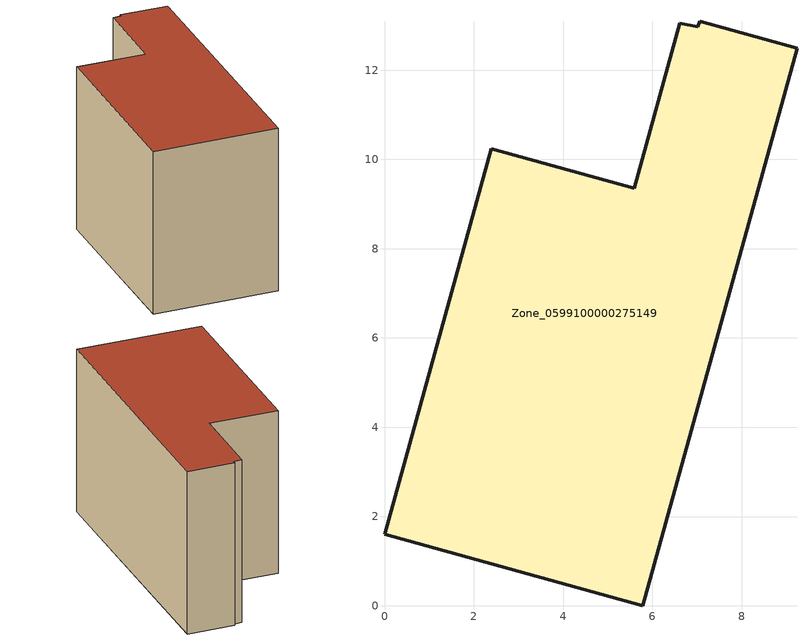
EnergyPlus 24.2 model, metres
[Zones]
Zone_0599100000275149
 floor ground (C_G): 0,1.6 2.39,10.24 5.59,9.36 6.62,13.06 7.02,12.97 7.06,13.1 9.24,12.49 5.79,0 z0
 wall outside (C_F): 2.39,10.24 0,1.6 5.79,0 9.24,12.49 7.06,13.1 7.02,12.97 6.62,13.06 5.59,9.36 2.39,10.24 z0:8.09
 roof outside (C_R): 9.24,12.49 7.06,13.1 7.02,12.97 6.62,13.06 5.59,9.36 2.39,10.24 0,1.6 5.79,0 z8.09
[BUILDING]
Pand.0599100000275149: North Axis=0; Terrain=City; Loads Convergence Tolerance Value=0.04; Temperature Convergence Tolerance Value=0.4; Solar Distribution=FullExterior; Maximum Number of Warmup Days=25; Minimum Number of Warmup Days=1
[Site:Location]
Rotterdam.The.Hague.AP_ZH_NLD Design_Conditions: Latitude=51.96; Longitude=4.45; Time Zone=1; Elevation=-4.5
[SITE:GROUNDTEMPERATURE:BUILDINGSURFACE]
18, 18, 18, 18, 18, 18, 18, 18, 18, 18, 18, 18
[MATERIAL] Thermal Absorptance=0.9; Solar Absorptance=0.7; Visible Absorptance=0.7
Name | Roughness | Thickness | Conductivity | Density | Specific Heat
G.TI.1975-1991 | MediumSmooth | 0.15 | 0.288461 | 540 | 1210
F.TI.1975-1991 | Rough | 0.3 | 0.230769 | 1920 | 840
R.TI.1975-1991 | MediumRough | 0.2 | 0.153846 | 1500 | 1000
[CONSTRUCTION]
C_G: G.TI.1975-1991
C_F: F.TI.1975-1991
C_R: R.TI.1975-1991
[ZONE]
Zone_0599100000275149: Type=1; Multiplier=1; Ceiling Height=Autocalculate; Volume=Autocalculate; Floor Area=autocalculate; Part of Total Floor Area=Yes
[ZONEINFILTRATION:DESIGNFLOWRATE]
Infil_Zone_0599100000275149: Zone or ZoneList or Space or SpaceList=Zone_0599100000275149; Schedule=AlwaysOn; Design Flow Rate Calculation Method=Flow/Area; Flow Rate per Floor Area=0.003; Constant Term Coefficient=1; Temperature Term Coefficient=0; Velocity Term Coefficient=0; Velocity Squared Term Coefficient=0
[HVACTEMPLATE:ZONE:IDEALLOADSAIRSYSTEM]
Zone_0599100000275149: Maximum Heating Supply Air Temperature=50; Minimum Cooling Supply Air Temperature=13; Maximum Heating Supply Air Humidity Ratio=0.0156; Minimum Cooling Supply Air Humidity Ratio=0.0077; Heating Limit=NoLimit; Cooling Limit=NoLimit; Dehumidification Control Type=ConstantSensibleHeatRatio; Cooling Sensible Heat Ratio=0.7; Dehumidification Setpoint=60; Humidification Control Type=None; Humidification Setpoint=30; Outdoor Air Method=None; Outdoor Air Flow Rate per Person=0.00944; Outdoor Air Flow Rate per Zone Floor Area=0; Outdoor Air Flow Rate per Zone=0; Demand Controlled Ventilation Type=None; Outdoor Air Economizer Type=NoEconomizer; Heat Recovery Type=None; Sensible Heat Recovery Effectiveness=0.7; Latent Heat Recovery Effectiveness=0.65
[ZONECONTROL:THERMOSTAT]
ThermostatControl_Zone_0599100000275149: Zone or ZoneList=Zone_0599100000275149; Control Type Schedule=DualSetpointControlType; Control 1=Thermostat_Zone_0599100000275149; Temperature Difference Between Cutout And Setpoint=0
[THERMOSTATSETPOINT:DUALSETPOINT]
Thermostat_Zone_0599100000275149: Heating Setpoint Temperature Schedule=HeatingSetpoint_Zone_0599100000275149; Cooling Setpoint Temperature Schedule=CoolingSetpoint_Zone_0599100000275149
[SCHEDULE:COMPACT]
HeatingSetpoint_Zone_0599100000275149: Through: 12/31, For: AllDays, Until: 24:00, 21
CoolingSetpoint_Zone_0599100000275149: Through: 12/31, For: AllDays, Until: 24:00, 24
DualSetpointControlType: Through: 12/31, For: AllDays, Until: 24:00, 4
AlwaysOn: Through: 12/31, For: AllDays, Until: 24:00, 1
